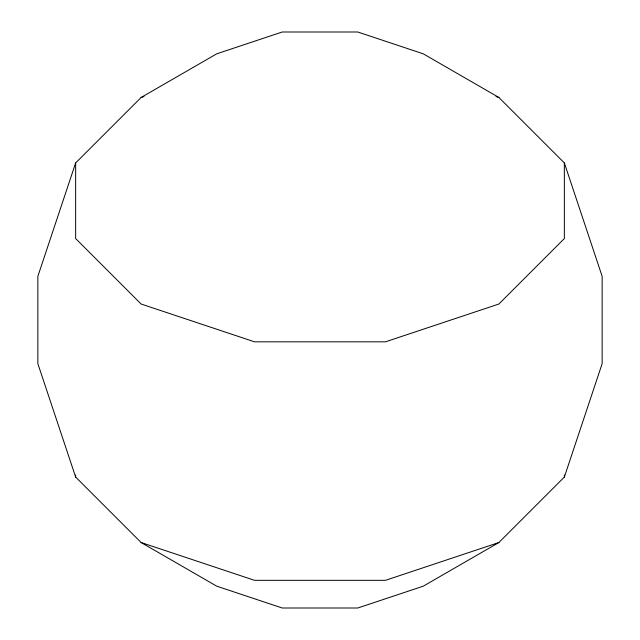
<?xml version="1.0" encoding="UTF-8"?>
<svg xmlns="http://www.w3.org/2000/svg" width="640" height="640" viewBox="0 0 640 640"><rect width="100%" height="100%" fill="white"/><g stroke="black" fill="none" stroke-linecap="round" stroke-linejoin="round"><path stroke-width="0.96" d="M75.648 162.944L37.848 276.352L37.848 363.648L75.648 477.056L141.12 542.528L216.728 586.176L282.2 608L357.8 608L423.272 586.176L498.88 542.528L564.352 477.056L602.152 363.648L602.152 276.352L564.352 162.944L498.88 97.472L423.272 53.824L357.8 32L282.2 32L216.728 53.824L141.12 97.472L75.648 162.944L75.648 238.552L141.12 304.024L254.528 341.824L385.472 341.824L498.88 304.024L564.352 238.552L564.352 162.944M141.12 97.472L143.96 96.528M498.88 542.528L385.472 580.328L254.528 580.328L141.12 542.528M496.04 96.528L498.88 97.472M564.352 475.064L564.352 477.056M75.648 475.064L75.648 477.056"/></g></svg>
